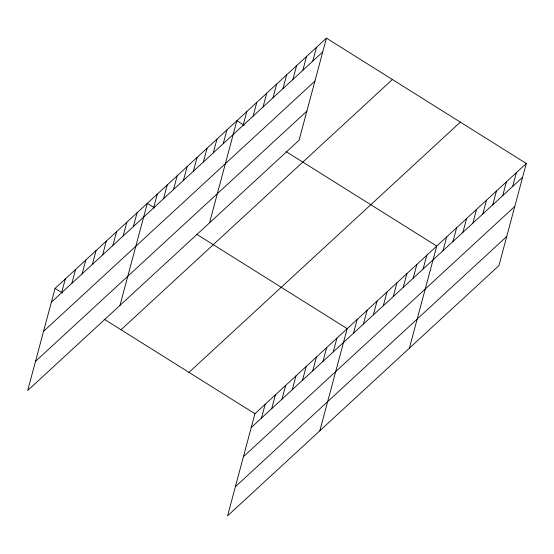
<?xml version="1.0" encoding="UTF-8"?>
<svg xmlns="http://www.w3.org/2000/svg" width="554" height="554" viewBox="0 0 554 554"><rect width="100%" height="100%" fill="white"/><g stroke="black" fill="none" stroke-linecap="round" stroke-linejoin="round"><path stroke-width="0.83" d="M326.431 38.15L55.061 288.399L27.7 390.508L299.07 140.259L326.431 38.15L526.3 163.492L498.939 265.601L227.569 515.85L254.93 413.741L526.3 163.492M61.612 292.741L65.31 278.946M71.868 283.288L75.566 269.493M82.117 273.835L85.815 260.034M92.373 264.383L96.064 250.581M102.622 254.923L106.32 241.129M112.871 245.47L116.569 231.676M123.127 236.018L126.824 222.223M133.375 226.565L137.073 212.771M119.969 305.42L147.322 203.318L154.656 207.909M153.576 207.937L157.274 194.142M163.527 198.761L167.225 184.967M173.478 189.586L177.176 175.791M183.429 180.41L187.127 166.615M193.381 171.234L197.079 157.44M203.332 162.059L207.023 148.264M213.283 152.883L216.974 139.089M223.227 143.708L226.925 129.913M209.516 222.84L236.877 120.737L244.203 125.329M243.13 125.356L246.828 111.555M253.081 116.181L256.779 102.379M263.032 107.005L266.73 93.204M272.983 97.829L276.675 84.028M282.928 88.654L286.626 74.852M292.879 79.478L296.577 65.677M302.83 70.303L306.528 56.501M312.781 61.127L316.479 47.325M261.488 418.083L265.186 404.281M271.737 408.623L275.435 394.829M281.993 399.171L285.684 385.376M292.242 389.718L295.94 375.924M302.491 380.266L306.189 366.471M312.747 370.813L316.445 357.018M322.996 361.36L326.694 347.566M333.252 351.908L336.943 338.106M319.838 430.763L347.199 328.654L196.428 234.107M353.452 333.273L357.15 319.478M363.403 324.097L367.094 310.302M373.348 314.921L377.045 301.127M383.299 305.746L386.997 291.951M393.25 296.57L396.948 282.775M403.201 287.394L406.899 273.6M413.152 278.219L416.85 264.424M423.104 269.043L426.802 255.249M409.385 348.182L436.746 246.073L285.982 151.526M442.999 250.692L446.697 236.897M452.95 241.516L456.648 227.722M462.902 232.341L466.6 218.546M472.853 223.165L476.551 209.37M482.804 213.989L486.502 200.195M492.755 204.814L496.446 191.019M502.707 195.638L506.398 181.844M512.651 186.463L516.349 172.668M51.363 302.193L322.733 51.951M43.551 331.34L314.921 81.092M35.511 361.36L306.874 111.119M121.014 329.762L392.384 79.513M188.976 372.378L460.339 122.129M251.232 427.536L522.602 177.287M243.428 456.676L514.798 206.434M235.381 486.703L506.751 236.461M55.061 288.399L62.387 292.997M104.159 319.187L254.93 413.741"/></g></svg>
